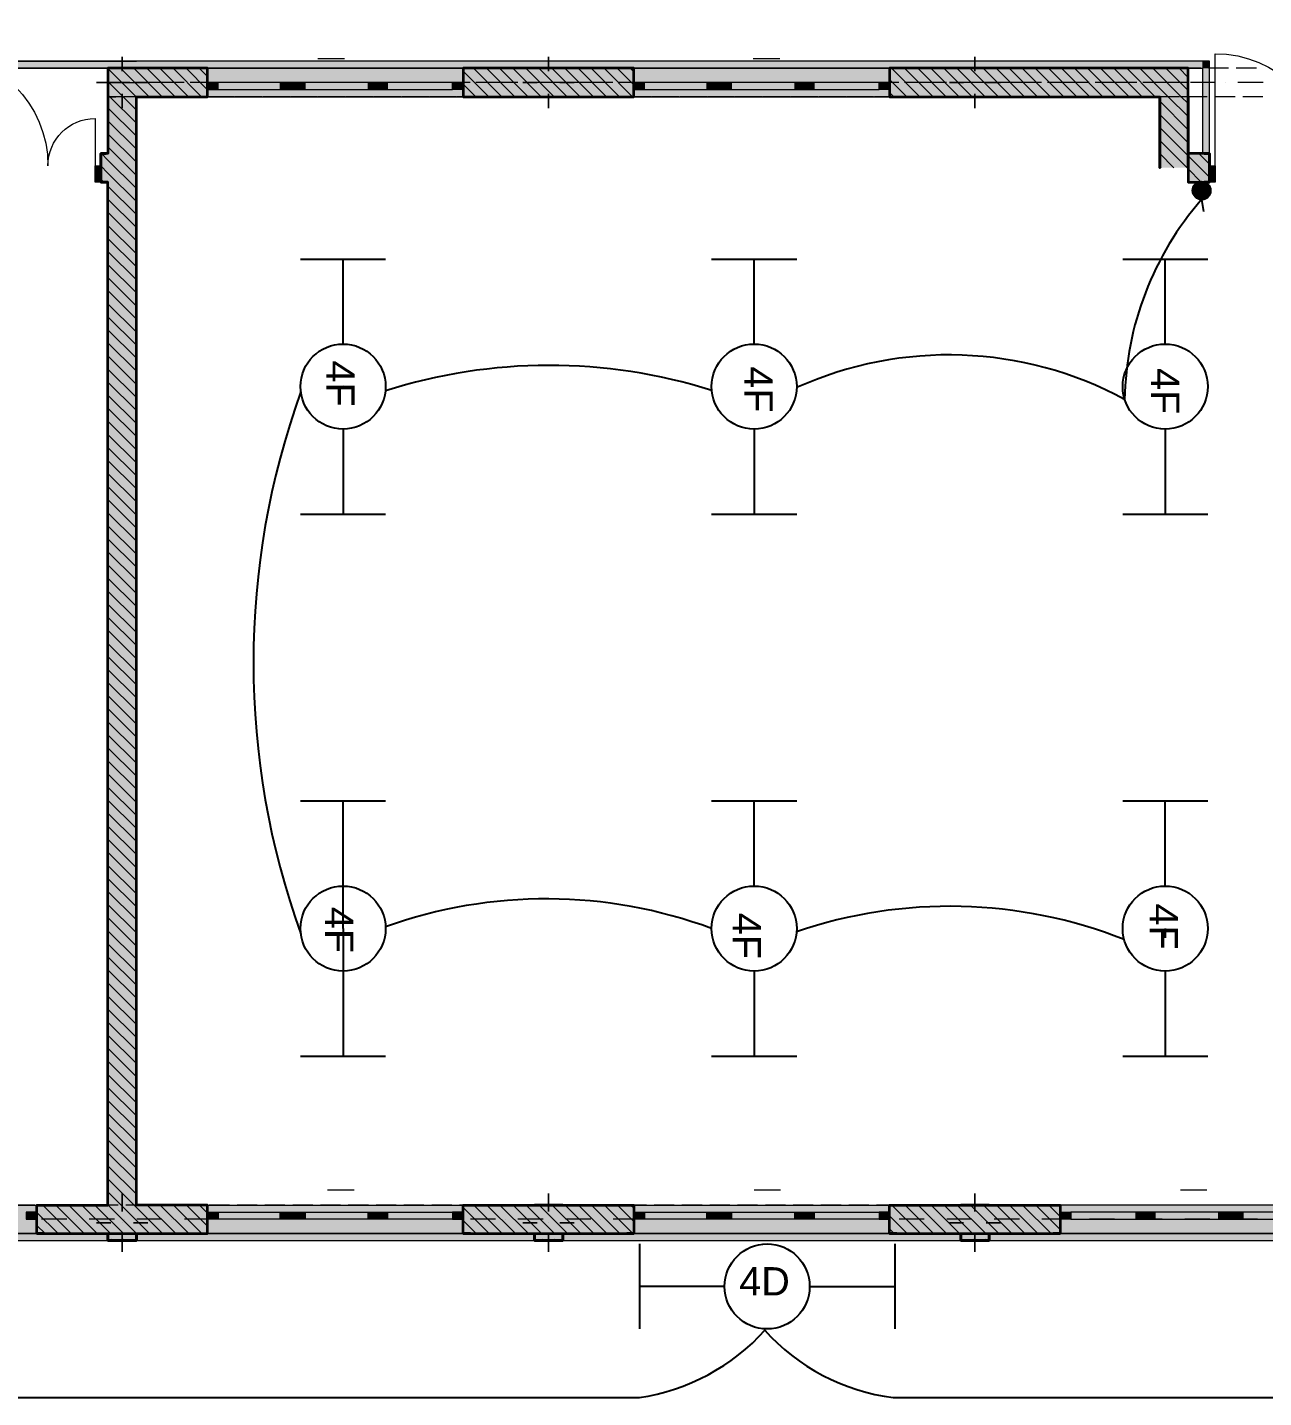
# Model space of a CAD drawing. Header units: inches. Extents: x 206002 to 410047, y 60394 to 83306.
# Drawn here: x 242930 to 251650, y 62708 to 72376 of the extents above; entities that cross this region are included whole.
import ezdxf

# ---------------------------------------------------------------- set-up
doc = ezdxf.new("R2010")
doc.units = ezdxf.units.IN
doc.header["$MEASUREMENT"] = 0
for name, color, linetype in [('LIGHTING', 1, 'Continuous'), ('PDF_Annotation - Text', 7, 'Continuous'), ('PDF_Structural - Bearing', 7, 'Continuous')]:
    doc.layers.add(name, color=color, linetype=linetype)
doc.styles.get("Standard").update_dxf_attribs({"font": 'arial.ttf'})

msp = doc.modelspace()

# ---------------------------------------------------------------- hatches: boundary and pattern name
at = {"layer": 'LIGHTING'}
h = msp.add_hatch(dxfattribs=at)
h.set_pattern_fill('ANSI31', color=1)
h.set_pattern_definition([(45, (0, 0), (-0.08838834765, 0.08838834765), [])])
h.paths.add_polyline_path([(251276.7, 71224.6, 0.319475), (251233.7, 71284.9), (251191.9, 71284.9, 0.319475), (251148.9, 71224.6, 1)])

# ---------------------------------------------------------------- linework, layer by layer
for p, q in [((251212.7, 71160.7), (251227, 71076.1)), ((244856.4, 70741.5), (245456.4, 70741.5)), ((245156.4, 70141.5), (245156.4, 70741.5)), ((247756.4, 70741.5), (248356.4, 70741.5)), ((248056.4, 70141.5), (248056.4, 70741.5)), ((250656.4, 70741.5), (251256.4, 70741.5)), ((250956.4, 70141.5), (250956.4, 70741.5)), ((245156.4, 69850), (245156.4, 69850)), ((245156.4, 69541.5), (245156.4, 68941.5)), ((248056.4, 69541.5), (248056.4, 68941.5)), ((250956.4, 69541.5), (250956.4, 68941.5)), ((244856.4, 68941.5), (245456.4, 68941.5)), ((247756.4, 68941.5), (248356.4, 68941.5)), ((250656.4, 68941.5), (251256.4, 68941.5)), ((244856.4, 66917.5), (245456.4, 66917.5)), ((245156.4, 66017.5), (245156.4, 66917.5)), ((247756.4, 66917.5), (248356.4, 66917.5)), ((248056.4, 66317.5), (248056.4, 66917.5)), ((250656.4, 66917.5), (251256.4, 66917.5)), ((250956.4, 66317.5), (250956.4, 66917.5)), ((245156.4, 66017.5), (245156.4, 65117.5)), ((250956.4, 66017.5), (250956.4, 65952)), ((248056.4, 65717.5), (248056.4, 65117.5)), ((250956.4, 65717.5), (250956.4, 65117.5)), ((244856.4, 65117.5), (245456.4, 65117.5)), ((247756.4, 65117.5), (248356.4, 65117.5)), ((250656.4, 65117.5), (251256.4, 65117.5)), ((247246.5, 63793.3), (247246.5, 63193.3)), ((249048, 63791.9), (249048, 63191.9)), ((247848, 63491.9), (247246.5, 63491.9)), ((248448, 63491.9), (249048, 63491.9)), ((240022.1, 62708.3), (247247.1, 62708.3)), ((249038.1, 62708.3), (256289.9, 62708.3))]:
    msp.add_line(p, q, dxfattribs=at)
for centre, radius in [((251212.8, 71224.6), 63.9), ((245156.4, 69841.5), 300), ((248056.4, 69841.5), 300), ((250956.4, 69841.5), 300), ((245156.4, 66017.5), 300), ((248056.4, 66017.5), 300), ((250956.4, 66017.5), 300), ((248148, 63491.9), 300)]:
    msp.add_circle(centre, radius, dxfattribs=at)
for centre, radius, start, end in [((252868.7, 69714.2), 2198.8, 138.86187, 179.03202), ((249429.9, 67455.4), 2609.5, 61.62042, 114.29524), ((246609.4, 66182.6), 3808.2, 72.45053, 107.64743), ((250160.2, 67893.2), 5636.1, 160.1642, 199.84076), ((246590.2, 62874.2), 3352.6, 69.64493, 109.77136), ((249436.9, 62843.4), 3331.1, 68.33458, 108.94518), ((247025.6, 64185.2), 1493.5, 278.41875, 317.97407), ((249222.6, 64165.5), 1468.8, 221.85734, 262.78524)]:
    msp.add_arc(centre, radius, start, end, dxfattribs=at)
at = {"layer": 'PDF_Annotation - Text', "lineweight": 9}
for points in [[(244979.5, 72155.3), (245166.6, 72155.3)], [(248050.4, 72155.3), (248237.5, 72155.3)], [(245047.8, 64174.6), (245234.9, 64174.6)], [(248055.7, 64174.6), (248242.8, 64174.6)], [(251063.7, 64174.6), (251250.8, 64174.6)]]:
    msp.add_lwpolyline(points, dxfattribs=at)
at = {"layer": 'PDF_Structural - Bearing', "lineweight": 18}
for points in [[(271070.4, 74292.9), (240590.2, 74292.9), (240590.2, 81254.4), (237582.3, 81254.4), (237582.3, 74292.9), (207102.1, 74292.9), (207102.1, 65369.4), (216627.1, 65369.4), (216627.1, 63865.4), (261745.9, 63865.4), (261745.9, 65369.4), (271070.4, 65369.4)], [(243497.8, 72087), (240690.5, 72087)]]:
    msp.add_lwpolyline(points, close=True, dxfattribs=at)
for points in [[(249714.2, 72087), (251218.2, 72087), (251218.2, 71485.5), (251268.3, 71485.5), (251268.3, 72137.2), (251218.2, 72137.2), (238986, 72137.2), (234674.6, 72137.2), (234474.1, 72137.2), (234474.1, 72087), (234580.6, 72087)], [(238986, 72137.2), (243698.4, 72137.2), (243497.8, 72137.2)], [(261745.9, 63951.2), (261745.9, 63865.4), (216627.1, 63865.4), (216627.1, 63815.3), (261796, 63815.3), (261796, 63865.4), (261796, 65319.2), (264753.8, 65319.2), (264803.9, 65319.2), (264803.9, 72087), (264753.8, 72087), (264753.8, 65369.4), (261796, 65369.4), (261745.9, 65369.4), (261745.9, 63865.4), (261668.3, 63865.4)], [(243558.1, 72087), (243497.8, 72087), (243497.8, 72014.2), (243497.8, 72087), (243554.2, 72087)], [(243750.3, 72087), (243608.8, 72087)], [(243754.2, 72087), (243612.8, 72087)], [(243698.4, 72087), (246505.8, 72087)], [(243946.4, 72087), (243805, 72087)], [(243950.3, 72087), (243808.9, 72087)], [(244142.5, 72087), (244001.1, 72087)], [(244146.5, 72087), (244005, 72087)], [(244338.7, 72087), (244197.2, 72087)], [(244342.6, 72087), (244201.1, 72087)], [(244534.8, 72087), (244393.3, 72087)], [(244538.8, 72087), (244397.2, 72087)], [(244731, 72087), (244589.4, 72087)], [(244734.9, 72087), (244593.4, 72087)], [(244927.1, 72087), (244785.6, 72087)], [(244931, 72087), (244789.6, 72087)], [(245123.2, 72087), (244981.8, 72087)], [(245127.1, 72087), (244985.7, 72087)], [(245319.3, 72087), (245177.9, 72087)], [(245323.3, 72087), (245181.8, 72087)], [(245515.5, 72087), (245374, 72087)], [(245519.4, 72087), (245377.9, 72087)], [(245711.6, 72087), (245570.1, 72087)], [(245715.5, 72087), (245574, 72087)], [(245907.7, 72087), (245766.2, 72087)], [(245911.6, 72087), (245770.1, 72087)], [(246103.8, 72087), (245962.3, 72087)], [(246107.7, 72087), (245966.2, 72087)], [(246299.9, 72087), (246158.5, 72087)], [(246303.9, 72087), (246162.4, 72087)], [(246496.1, 72087), (246354.6, 72087)], [(246500.1, 72087), (246358.6, 72087)], [(246692.3, 72087), (246550.8, 72087)], [(246696.2, 72087), (246554.7, 72087)], [(246706.3, 72087), (249513.7, 72087)], [(246888.4, 72087), (246746.9, 72087)], [(246892.3, 72087), (246750.8, 72087)], [(247084.5, 72087), (246943, 72087)], [(247088.4, 72087), (246946.9, 72087)], [(247280.6, 72087), (247139.1, 72087)], [(247284.5, 72087), (247143, 72087)], [(247476.7, 72087), (247335.3, 72087)], [(247480.6, 72087), (247339.2, 72087)], [(247672.8, 72087), (247531.4, 72087)], [(247676.8, 72087), (247535.3, 72087)], [(247869, 72087), (247727.5, 72087)], [(247872.9, 72087), (247731.4, 72087)], [(248065.1, 72087), (247923.6, 72087)], [(248069.1, 72087), (247927.5, 72087)], [(248261.3, 72087), (248119.7, 72087)], [(248265.2, 72087), (248123.7, 72087)], [(248457.4, 72087), (248315.9, 72087)], [(248461.3, 72087), (248319.8, 72087)], [(248653.5, 72087), (248512.1, 72087)], [(248657.4, 72087), (248516, 72087)], [(248849.6, 72087), (248708.2, 72087)], [(248853.5, 72087), (248712.1, 72087)], [(249045.8, 72087), (248904.3, 72087)], [(249049.7, 72087), (248908.2, 72087)], [(249241.9, 72087), (249100.4, 72087)], [(249245.8, 72087), (249104.3, 72087)], [(249438, 72087), (249296.5, 72087)], [(249441.9, 72087), (249300.4, 72087)], [(249634.1, 72087), (249492.6, 72087)], [(249638, 72087), (249496.5, 72087)], [(249830.2, 72087), (249688.7, 72087)], [(249834.2, 72087), (249692.7, 72087)], [(250026.4, 72087), (249884.9, 72087)], [(250030.3, 72087), (249888.9, 72087)], [(250222.6, 72087), (250081.1, 72087)], [(250226.5, 72087), (250085, 72087)], [(250418.7, 72087), (250277.2, 72087)], [(250422.6, 72087), (250281.1, 72087)], [(250614.8, 72087), (250473.3, 72087)], [(250618.7, 72087), (250477.2, 72087)], [(250810.9, 72087), (250669.4, 72087)], [(250814.8, 72087), (250673.3, 72087)], [(251007, 72087), (250865.5, 72087)], [(251010.9, 72087), (250869.5, 72087)], [(251117.9, 72087), (251061.7, 72087)], [(251207, 72087), (251065.6, 72087)], [(251403.2, 72087), (251261.7, 72087)], [(251599.4, 72087), (251457.8, 72087)], [(243603.5, 71886.5), (243497.8, 71886.5), (243497.8, 71959.5), (243497.8, 71886.5), (243554.2, 71886.5)], [(243750.3, 71886.5), (243608.8, 71886.5)], [(243799.6, 71886.5), (243658.2, 71886.5)], [(243946.4, 71886.5), (243805, 71886.5)], [(243995.8, 71886.5), (243854.3, 71886.5)], [(244142.5, 71886.5), (244001.1, 71886.5)], [(244191.9, 71886.5), (244050.4, 71886.5)], [(244338.7, 71886.5), (244197.2, 71886.5)], [(244388.1, 71886.5), (244246.5, 71886.5)], [(244534.8, 71886.5), (244393.3, 71886.5)], [(244584.2, 71886.5), (244442.7, 71886.5)], [(244731, 71886.5), (244589.4, 71886.5)], [(244780.3, 71886.5), (244638.9, 71886.5)], [(244927.1, 71886.5), (244785.6, 71886.5)], [(244976.4, 71886.5), (244835, 71886.5)], [(245123.2, 71886.5), (244981.8, 71886.5)], [(245172.6, 71886.5), (245031.1, 71886.5)], [(245319.3, 71886.5), (245177.9, 71886.5)], [(245368.7, 71886.5), (245227.2, 71886.5)], [(245515.5, 71886.5), (245374, 71886.5)], [(245564.8, 71886.5), (245423.3, 71886.5)], [(245711.6, 71886.5), (245570.1, 71886.5)], [(245760.9, 71886.5), (245619.4, 71886.5)], [(245907.7, 71886.5), (245766.2, 71886.5)], [(245957, 71886.5), (245815.6, 71886.5)], [(246103.8, 71886.5), (245962.3, 71886.5)], [(246153.2, 71886.5), (246011.7, 71886.5)], [(246299.9, 71886.5), (246158.5, 71886.5)], [(246349.4, 71886.5), (246207.9, 71886.5)], [(246496.1, 71886.5), (246354.6, 71886.5)], [(246545.5, 71886.5), (246404, 71886.5)], [(246692.3, 71886.5), (246550.8, 71886.5)], [(246741.6, 71886.5), (246600.1, 71886.5)], [(246888.4, 71886.5), (246746.9, 71886.5)], [(246937.7, 71886.5), (246796.2, 71886.5)], [(247084.5, 71886.5), (246943, 71886.5)], [(247133.8, 71886.5), (246992.4, 71886.5)], [(247280.6, 71886.5), (247139.1, 71886.5)], [(247329.9, 71886.5), (247188.5, 71886.5)], [(247476.7, 71886.5), (247335.3, 71886.5)], [(247526.1, 71886.5), (247384.6, 71886.5)], [(247672.8, 71886.5), (247531.4, 71886.5)], [(247722.2, 71886.5), (247580.7, 71886.5)], [(247869, 71886.5), (247727.5, 71886.5)], [(247918.4, 71886.5), (247776.8, 71886.5)], [(248065.1, 71886.5), (247923.6, 71886.5)], [(248114.5, 71886.5), (247973, 71886.5)], [(248261.3, 71886.5), (248119.7, 71886.5)], [(248310.6, 71886.5), (248169.1, 71886.5)], [(248457.4, 71886.5), (248315.9, 71886.5)], [(248506.7, 71886.5), (248365.3, 71886.5)], [(248653.5, 71886.5), (248512.1, 71886.5)], [(248702.9, 71886.5), (248561.4, 71886.5)], [(248849.6, 71886.5), (248708.2, 71886.5)], [(248899, 71886.5), (248757.5, 71886.5)], [(249045.8, 71886.5), (248904.3, 71886.5)], [(249095.1, 71886.5), (248953.6, 71886.5)], [(249241.9, 71886.5), (249100.4, 71886.5)], [(249291.2, 71886.5), (249149.7, 71886.5)], [(249438, 71886.5), (249296.5, 71886.5)], [(249487.3, 71886.5), (249345.8, 71886.5)], [(249634.1, 71886.5), (249492.6, 71886.5)], [(249683.5, 71886.5), (249542, 71886.5)], [(249830.2, 71886.5), (249688.7, 71886.5)], [(249879.7, 71886.5), (249738.2, 71886.5)], [(250026.4, 71886.5), (249884.9, 71886.5)], [(250075.8, 71886.5), (249934.3, 71886.5)], [(250222.6, 71886.5), (250081.1, 71886.5)], [(250271.9, 71886.5), (250130.4, 71886.5)], [(250418.7, 71886.5), (250277.2, 71886.5)], [(250468, 71886.5), (250326.5, 71886.5)], [(250614.8, 71886.5), (250473.3, 71886.5)], [(250664.1, 71886.5), (250522.6, 71886.5)], [(250810.9, 71886.5), (250669.4, 71886.5)], [(250860.2, 71886.5), (250718.8, 71886.5)], [(251007, 71886.5), (250865.5, 71886.5)], [(251056.3, 71886.5), (250914.9, 71886.5)], [(251117.9, 71886.5), (251061.7, 71886.5)], [(251252.5, 71886.5), (251111, 71886.5)], [(251448.7, 71886.5), (251307.1, 71886.5)], [(251644.8, 71886.5), (251503.3, 71886.5)], [(242981.5, 64065.9), (242840, 64065.9)], [(243177.6, 64065.9), (243036.1, 64065.9)], [(243373.7, 64065.9), (243232.3, 64065.9)], [(243569.9, 64065.9), (243428.4, 64065.9)], [(243766.1, 64065.9), (243624.6, 64065.9)], [(243962.2, 64065.9), (243820.7, 64065.9)], [(244158.3, 64065.9), (244016.8, 64065.9)], [(244354.4, 64065.9), (244212.9, 64065.9)], [(244550.5, 64065.9), (244409, 64065.9)], [(244746.6, 64065.9), (244605.2, 64065.9)], [(244942.8, 64065.9), (244801.3, 64065.9)], [(245138.9, 64065.9), (244997.4, 64065.9)], [(245335.1, 64065.9), (245193.5, 64065.9)], [(245531.2, 64065.9), (245389.7, 64065.9)], [(245727.3, 64065.9), (245585.8, 64065.9)], [(245923.4, 64065.9), (245782, 64065.9)], [(246119.6, 64065.9), (245978.1, 64065.9)], [(246315.7, 64065.9), (246174.2, 64065.9)], [(246511.8, 64065.9), (246370.3, 64065.9)], [(246707.9, 64065.9), (246566.4, 64065.9)], [(246904, 64065.9), (246762.5, 64065.9)], [(247100.2, 64065.9), (246958.7, 64065.9)], [(247296.3, 64065.9), (247154.9, 64065.9)], [(247492.5, 64065.9), (247351, 64065.9)], [(247688.6, 64065.9), (247547.1, 64065.9)], [(247884.7, 64065.9), (247743.2, 64065.9)], [(248080.8, 64065.9), (247939.3, 64065.9)], [(248276.9, 64065.9), (248135.5, 64065.9)], [(248473, 64065.9), (248331.6, 64065.9)], [(248669.2, 64065.9), (248527.7, 64065.9)], [(248865.4, 64065.9), (248723.8, 64065.9)], [(249061.5, 64065.9), (248920, 64065.9)], [(249257.6, 64065.9), (249116.1, 64065.9)], [(249453.7, 64065.9), (249312.3, 64065.9)], [(249649.8, 64065.9), (249508.4, 64065.9)], [(249846, 64065.9), (249704.5, 64065.9)], [(250042.1, 64065.9), (249900.6, 64065.9)], [(250238.2, 64065.9), (250096.7, 64065.9)], [(250434.3, 64065.9), (250292.8, 64065.9)], [(250630.5, 64065.9), (250489, 64065.9)], [(250826.6, 64065.9), (250685.2, 64065.9)], [(251022.8, 64065.9), (250881.3, 64065.9)], [(251218.9, 64065.9), (251077.4, 64065.9)], [(251415, 64065.9), (251273.5, 64065.9)], [(251611.1, 64065.9), (251469.6, 64065.9)], [(242981.5, 63865.4), (242840, 63865.4)], [(243177.6, 63865.4), (243036.1, 63865.4)], [(243373.7, 63865.4), (243232.3, 63865.4)], [(243569.9, 63865.4), (243428.4, 63865.4)], [(243766.1, 63865.4), (243624.6, 63865.4)], [(243962.2, 63865.4), (243820.7, 63865.4)], [(244158.3, 63865.4), (244016.8, 63865.4)], [(244354.4, 63865.4), (244212.9, 63865.4)], [(244550.5, 63865.4), (244409, 63865.4)], [(244746.6, 63865.4), (244605.2, 63865.4)], [(244942.8, 63865.4), (244801.3, 63865.4)], [(245138.9, 63865.4), (244997.4, 63865.4)], [(245335.1, 63865.4), (245193.5, 63865.4)], [(245531.2, 63865.4), (245389.7, 63865.4)], [(245727.3, 63865.4), (245585.8, 63865.4)], [(245923.4, 63865.4), (245782, 63865.4)], [(246119.6, 63865.4), (245978.1, 63865.4)], [(246315.7, 63865.4), (246174.2, 63865.4)], [(246511.8, 63865.4), (246370.3, 63865.4)], [(246707.9, 63865.4), (246566.4, 63865.4)], [(246904, 63865.4), (246762.5, 63865.4)], [(247100.2, 63865.4), (246958.7, 63865.4)], [(247296.3, 63865.4), (247154.9, 63865.4)], [(247492.5, 63865.4), (247351, 63865.4)], [(247688.6, 63865.4), (247547.1, 63865.4)], [(247884.7, 63865.4), (247743.2, 63865.4)], [(248080.8, 63865.4), (247939.3, 63865.4)], [(248276.9, 63865.4), (248135.5, 63865.4)], [(248473, 63865.4), (248331.6, 63865.4)], [(248669.2, 63865.4), (248527.7, 63865.4)], [(248865.4, 63865.4), (248723.8, 63865.4)], [(249061.5, 63865.4), (248920, 63865.4)], [(249257.6, 63865.4), (249116.1, 63865.4)], [(249453.7, 63865.4), (249312.3, 63865.4)], [(249649.8, 63865.4), (249508.4, 63865.4)], [(249846, 63865.4), (249704.5, 63865.4)], [(250042.1, 63865.4), (249900.6, 63865.4)], [(250238.2, 63865.4), (250096.7, 63865.4)], [(250434.3, 63865.4), (250292.8, 63865.4)], [(250630.5, 63865.4), (250489, 63865.4)], [(250826.6, 63865.4), (250685.2, 63865.4)], [(251022.8, 63865.4), (250881.3, 63865.4)], [(251218.9, 63865.4), (251077.4, 63865.4)], [(251415, 63865.4), (251273.5, 63865.4)], [(251611.1, 63865.4), (251469.6, 63865.4)]]:
    msp.add_lwpolyline(points, dxfattribs=at)
for points in [[(242284.7, 71400.2), (242284.7, 72190.3, -0.414213), (243074.7, 71400.2, -0.414195), (243407.6, 71733.1), (243407.6, 71400.2)], [(251308.4, 71400.2), (251308.4, 72190.3, -0.414213), (252098.5, 71400.2, -0.414195), (252431.4, 71733.1), (252431.4, 71400.2)]]:
    msp.add_lwpolyline(points, format="xyb", dxfattribs=at)
at = {"layer": 'PDF_Structural - Bearing', "lineweight": 0}
for points in [[(243598.1, 72167.3), (243598.1, 72067)], [(246606, 72167.3), (246606, 72067)], [(249614, 72167.3), (249614, 72067)], [(243417.6, 71986.8), (243517.9, 71986.8)], [(243778.6, 71986.8), (243678.3, 71986.8)], [(246425.6, 71986.8), (246525.8, 71986.8)], [(246786.5, 71986.8), (246686.2, 71986.8)], [(249433.5, 71986.8), (249533.7, 71986.8)], [(249794.4, 71986.8), (249694.2, 71986.8)], [(243598.1, 71806.3), (243598.1, 71906.6)], [(246606, 71806.3), (246606, 71906.6)], [(249614, 71806.3), (249614, 71906.6)], [(243598.1, 64146.8), (243598.1, 64021.5)], [(246606, 64146.8), (246606, 64021.5)], [(249614, 64146.8), (249614, 64021.5)], [(243417.6, 63941.3), (243517.9, 63941.3)], [(243778.6, 63941.3), (243678.3, 63941.3)], [(246425.6, 63941.3), (246525.8, 63941.3)], [(246786.5, 63941.3), (246686.2, 63941.3)], [(249433.5, 63941.3), (249533.7, 63941.3)], [(249794.4, 63941.3), (249694.2, 63941.3)], [(243598.1, 63735.8), (243598.1, 63861.1)], [(246606, 63735.8), (246606, 63861.1)], [(249614, 63735.8), (249614, 63861.1)]]:
    msp.add_lwpolyline(points, close=True, dxfattribs=at)
at = {"layer": 'PDF_Structural - Bearing', "lineweight": 35}
for points in [[(244199.7, 72087), (243598.1, 72087), (243497.8, 72087), (243497.8, 71886.5), (243497.8, 71485.5), (243447.7, 71485.5), (243447.7, 71400.2), (243447.7, 71485.5), (243484.8, 71485.5), (243447.7, 71485.5)], [(244149.6, 63865.4), (244199.7, 63865.4), (244199.7, 63965.7), (244199.7, 64015.8), (244199.7, 64065.9), (243698.4, 64065.9), (243698.4, 71886.5), (244199.7, 71886.5), (244199.7, 71936.6), (244199.7, 71986.8), (244199.7, 72087), (244149.6, 72087)], [(246054.6, 72087), (246004.4, 72087), (246004.4, 71986.8), (246004.4, 71936.6), (246004.4, 71886.5), (247207.6, 71886.5), (247207.6, 71936.6), (247207.6, 71986.8), (247207.6, 72087), (247157.5, 72087)], [(247207.6, 72087), (246004.4, 72087)], [(249062.5, 72087), (249012.4, 72087), (249012.4, 71986.8), (249012.4, 71936.6), (249012.4, 71886.5), (250917.4, 71886.5), (250917.4, 71385.2), (250917.4, 71886.5)], [(251117.9, 71886.5), (251117.9, 71385.2), (251117.9, 71886.5), (251117.9, 72087), (249012.4, 72087)], [(243484.8, 71284.9), (243447.7, 71284.9), (243447.7, 71400.2), (243447.7, 71485.5), (243484.8, 71485.5)], [(251268.3, 71485.5), (251117.9, 71485.5), (251117.9, 71284.9), (251268.3, 71284.9)], [(251231.2, 71284.9), (251268.3, 71284.9), (251231.2, 71284.9), (251268.3, 71284.9), (251268.3, 71400.2), (251268.3, 71485.5), (251268.3, 71400.2), (251268.3, 71284.9), (251268.3, 71400.2), (251268.3, 71485.5), (251231.2, 71485.5), (251268.3, 71485.5), (251231.2, 71485.5)], [(243046.7, 63865.4), (242996.5, 63865.4), (242996.5, 63965.7), (242996.5, 64015.8), (242996.5, 64065.9), (243497.8, 64065.9), (243497.8, 71284.9), (243447.7, 71284.9), (243447.7, 71400.2), (243447.7, 71284.9), (243484.8, 71284.9), (243447.7, 71284.9)], [(246054.6, 63865.4), (246004.4, 63865.4), (246004.4, 63965.7), (246004.4, 64015.8), (246004.4, 64065.9), (247207.6, 64065.9), (247207.6, 64015.8), (247207.6, 63965.7), (247207.6, 63865.4), (247157.5, 63865.4)], [(249062.5, 63865.4), (249012.4, 63865.4), (249012.4, 63965.7), (249012.4, 64015.8), (249012.4, 64065.9), (250215.5, 64065.9), (250215.5, 64015.8), (250215.5, 63965.7), (250215.5, 63865.4), (250165.4, 63865.4)], [(242996.5, 63865.4), (244199.7, 63865.4)], [(246004.4, 63865.4), (247207.6, 63865.4)], [(249012.4, 63865.4), (250215.5, 63865.4)]]:
    msp.add_lwpolyline(points, dxfattribs=at)
at = {"layer": 'PDF_Structural - Bearing', "lineweight": 9}
for points in [[(243497.8, 72085.1), (243598.1, 71984.9), (243696.5, 71886.5), (243698.4, 71884.6)], [(243588.1, 72087), (243598.1, 72077), (243788.6, 71886.5)], [(243680.3, 72087), (243880.9, 71886.5)], [(243772.5, 72087), (243973, 71886.5)], [(243864.6, 72087), (244065.1, 71886.5)], [(243956.8, 72087), (244157.3, 71886.5)], [(244049, 72087), (244199.7, 71936.2)], [(244141.1, 72087), (244199.7, 72028.5)], [(246004.4, 72067), (246185, 71886.5)], [(246076.6, 72087), (246277.2, 71886.5)], [(246168.8, 72087), (246369.3, 71886.5)], [(246260.9, 72087), (246461.5, 71886.5)], [(246353.1, 72087), (246553.6, 71886.5)], [(246445.3, 72087), (246645.8, 71886.5)], [(246537.5, 72087), (246738, 71886.5)], [(246629.6, 72087), (246830.1, 71886.5)], [(246721.7, 72087), (246922.3, 71886.5)], [(246814, 72087), (247014.5, 71886.5)], [(246906.1, 72087), (247106.7, 71886.5)], [(246998.3, 72087), (247198.8, 71886.5)], [(247090.4, 72087), (247207.6, 71969.8)], [(247182.7, 72087), (247207.6, 72062)], [(249025.9, 72087), (249226.4, 71886.5)], [(249118.1, 72087), (249318.7, 71886.5)], [(249210.3, 72087), (249410.8, 71886.5)], [(249302.4, 72087), (249503, 71886.5)], [(249394.6, 72087), (249595.1, 71886.5)], [(249486.8, 72087), (249687.3, 71886.5)], [(249579, 72087), (249779.5, 71886.5)], [(249671.1, 72087), (249871.6, 71886.5)], [(249763.2, 72087), (249963.8, 71886.5)], [(249855.5, 72087), (250056, 71886.5)], [(249947.6, 72087), (250148.2, 71886.5)], [(250039.8, 72087), (250240.3, 71886.5)], [(250131.9, 72087), (250332.4, 71886.5)], [(250224.2, 72087), (250424.7, 71886.5)], [(250316.3, 72087), (250516.8, 71886.5)], [(250408.4, 72087), (250609, 71886.5)], [(250500.6, 72087), (250701.1, 71886.5)], [(250592.7, 72087), (250793.3, 71886.5)], [(250685, 72087), (250885.5, 71886.5)], [(250777.1, 72087), (250977.6, 71886.5), (251117.9, 71746.2), (250977.6, 71886.5)], [(250869.3, 72087), (251069.8, 71886.5), (251117.9, 71838.4), (251069.8, 71886.5)], [(250961.4, 72087), (251117.9, 71930.5)], [(251053.6, 72087), (251117.9, 72022.7)], [(243497.8, 71993), (243598.1, 71892.7), (243604.3, 71886.5), (243698.4, 71792.5)], [(246004.4, 71974.9), (246092.8, 71886.5)], [(249012.4, 72008.4), (249134.3, 71886.5)], [(243497.8, 71900.8), (243512.2, 71886.5), (243698.4, 71700.2)], [(249012.4, 71916.3), (249042.1, 71886.5)], [(243497.8, 71808.6), (243698.4, 71608.1)], [(243497.8, 71716.5), (243698.4, 71515.9)], [(251117.9, 71469.7), (250917.4, 71670.2), (251117.9, 71469.7), (251268.3, 71319.3)], [(243497.8, 71624.3), (243698.4, 71423.8)], [(243452.3, 71485.5), (243497.8, 71439.9), (243698.4, 71239.4)], [(243497.8, 71532.1), (243698.4, 71331.6)], [(251194.3, 71485.5), (251268.3, 71411.5)], [(243447.7, 71397.9), (243497.8, 71347.8), (243698.4, 71147.3)], [(251117.9, 71377.6), (251210.6, 71284.9)], [(243447.7, 71305.8), (243468.6, 71284.9)], [(243497.8, 71255.7), (243698.4, 71055.1)], [(251117.9, 71285.4), (251118.4, 71284.9)], [(243497.8, 71163.5), (243698.4, 70963)], [(243497.8, 71071.3), (243698.4, 70870.7)], [(243497.8, 70979.1), (243698.4, 70778.6)], [(243497.8, 70887), (243698.4, 70686.5)], [(243497.8, 70794.8), (243698.4, 70594.3)], [(243497.8, 70702.6), (243698.4, 70502.1)], [(243497.8, 70610.5), (243698.4, 70409.9)], [(243497.8, 70518.3), (243698.4, 70317.8)], [(243497.8, 70426.2), (243698.4, 70225.6)], [(243497.8, 70333.9), (243698.4, 70133.4)], [(243497.8, 70241.8), (243698.4, 70041.3)], [(243497.8, 70149.6), (243698.4, 69949.1)], [(243497.8, 70057.5), (243698.4, 69857)], [(243497.8, 69965.3), (243698.4, 69764.7)], [(243497.8, 69873.1), (243698.4, 69672.6)], [(243497.8, 69781), (243698.4, 69580.4)], [(243497.8, 69688.8), (243698.4, 69488.3)], [(243497.8, 69596.6), (243698.4, 69396.1)], [(243497.8, 69504.4), (243698.4, 69303.9)], [(243497.8, 69412.3), (243698.4, 69211.8)], [(243497.8, 69320.2), (243698.4, 69119.6)], [(243497.8, 69228), (243698.4, 69027.5)], [(243497.8, 69135.8), (243698.4, 68935.2)], [(243497.8, 69043.6), (243698.4, 68843.1)], [(243497.8, 68951.5), (243698.4, 68751)], [(243497.8, 68859.3), (243698.4, 68658.8)], [(243497.8, 68767.1), (243698.4, 68566.6)], [(243497.8, 68675), (243698.4, 68474.4)], [(243497.8, 68582.8), (243698.4, 68382.3)], [(243497.8, 68490.7), (243698.4, 68290.2)], [(243497.8, 68398.4), (243698.4, 68197.9)], [(243497.8, 68306.3), (243698.4, 68105.8)], [(243497.8, 68214.1), (243698.4, 68013.6)], [(243497.8, 68122), (243698.4, 67921.5)], [(243497.8, 68029.8), (243698.4, 67829.2)], [(243497.8, 67937.6), (243698.4, 67737.1)], [(243497.8, 67845.5), (243698.4, 67645)], [(243497.8, 67753.3), (243698.4, 67552.8)], [(243497.8, 67661.1), (243698.4, 67460.6)], [(243497.8, 67569), (243698.4, 67368.4)], [(243497.8, 67476.8), (243698.4, 67276.3)], [(243497.8, 67384.7), (243698.4, 67184.1)], [(243497.8, 67292.4), (243698.4, 67091.9)], [(243497.8, 67200.3), (243698.4, 66999.8)], [(243497.8, 67108.1), (243698.4, 66907.6)], [(243497.8, 67016), (243698.4, 66815.5)], [(243497.8, 66923.9), (243698.4, 66723.3)], [(243497.8, 66831.6), (243698.4, 66631.1)], [(243497.8, 66739.5), (243698.4, 66538.9)], [(243497.8, 66647.3), (243698.4, 66446.8)], [(243497.8, 66555.2), (243698.4, 66354.7)], [(243497.8, 66462.9), (243698.4, 66262.4)], [(243497.8, 66370.8), (243698.4, 66170.3)], [(243497.8, 66278.7), (243698.4, 66078.1)], [(243497.8, 66186.5), (243698.4, 65986)], [(243497.8, 66094.3), (243698.4, 65893.7)], [(243497.8, 66002.1), (243698.4, 65801.6)], [(243497.8, 65910), (243698.4, 65709.5)], [(243497.8, 65817.8), (243698.4, 65617.3)], [(243497.8, 65725.6), (243698.4, 65525.1)], [(243497.8, 65633.5), (243698.4, 65432.9)], [(243497.8, 65541.3), (243698.4, 65340.8)], [(243497.8, 65449.2), (243698.4, 65248.6)], [(243497.8, 65356.9), (243698.4, 65156.4)], [(243497.8, 65264.8), (243698.4, 65064.3)], [(243497.8, 65172.6), (243698.4, 64972.1)], [(243497.8, 65080.5), (243698.4, 64880)], [(243497.8, 64988.4), (243698.4, 64787.8)], [(243497.8, 64896.1), (243698.4, 64695.6)], [(243497.8, 64804), (243698.4, 64603.4)], [(243497.8, 64711.8), (243698.4, 64511.3)], [(243497.8, 64619.7), (243698.4, 64419.2)], [(243497.8, 64527.4), (243698.4, 64326.9)], [(243497.8, 64435.3), (243698.4, 64234.8)], [(243497.8, 64343.2), (243698.4, 64142.6)], [(243497.8, 64251), (243682.9, 64065.9), (243883.5, 63865.4)], [(243497.8, 64158.8), (243590.8, 64065.9), (243791.3, 63865.4)], [(242996.5, 64015), (243146.1, 63865.4)], [(243037.7, 64065.9), (243238.3, 63865.4)], [(243129.9, 64065.9), (243330.4, 63865.4)], [(243222.1, 64065.9), (243422.7, 63865.4)], [(243314.3, 64065.9), (243514.8, 63865.4)], [(243406.4, 64065.9), (243606.9, 63865.4)], [(243497.8, 64066.6), (243498.6, 64065.9), (243699.1, 63865.4)], [(243775.1, 64065.9), (243975.6, 63865.4)], [(243867.2, 64065.9), (244067.8, 63865.4)], [(243959.5, 64065.9), (244160, 63865.4)], [(244051.6, 64065.9), (244199.7, 63917.8)], [(244143.8, 64065.9), (244199.7, 64010)], [(246004.4, 64048.6), (246187.6, 63865.4)], [(246079.2, 64065.9), (246279.8, 63865.4)], [(246171.4, 64065.9), (246371.9, 63865.4)], [(246263.5, 64065.9), (246464.1, 63865.4)], [(246355.8, 64065.9), (246556.3, 63865.4)], [(246447.9, 64065.9), (246648.4, 63865.4)], [(246540.1, 64065.9), (246740.6, 63865.4)], [(246632.2, 64065.9), (246832.7, 63865.4)], [(246724.4, 64065.9), (246925, 63865.4)], [(246816.6, 64065.9), (247017.1, 63865.4)], [(246908.7, 64065.9), (247109.3, 63865.4)], [(247000.9, 64065.9), (247201.4, 63865.4)], [(247093.1, 64065.9), (247207.6, 63951.3)], [(247185.3, 64065.9), (247207.6, 64043.6)], [(249028.6, 64065.9), (249229.1, 63865.4)], [(249120.8, 64065.9), (249321.3, 63865.4)], [(249212.9, 64065.9), (249413.4, 63865.4)], [(249305, 64065.9), (249505.6, 63865.4)], [(249397.3, 64065.9), (249597.8, 63865.4)], [(249489.4, 64065.9), (249690, 63865.4)], [(249581.6, 64065.9), (249782.1, 63865.4)], [(249673.7, 64065.9), (249874.2, 63865.4)], [(249766, 64065.9), (249966.5, 63865.4)], [(249858.1, 64065.9), (250058.6, 63865.4)], [(249950.2, 64065.9), (250150.8, 63865.4)], [(250042.4, 64065.9), (250215.5, 63892.8)], [(250134.6, 64065.9), (250215.5, 63984.9)], [(242996.5, 63922.8), (243054, 63865.4)], [(246004.4, 63956.3), (246095.5, 63865.4)], [(249012.4, 63989.9), (249136.9, 63865.4)], [(249012.4, 63897.8), (249044.8, 63865.4)]]:
    msp.add_lwpolyline(points, dxfattribs=at)
at = {"layer": 'PDF_Structural - Bearing', "lineweight": 13}
for points in [[(244199.7, 72087), (244149.6, 72087)], [(246004.4, 72087), (246054.6, 72087)], [(247207.6, 72087), (247157.5, 72087)], [(249012.4, 72087), (249062.5, 72087)], [(244713.5, 71986.8), (244274.9, 71986.8)], [(244274.9, 71936.6), (244713.5, 71936.6)], [(245334.7, 71986.8), (244889, 71986.8)], [(244889, 71936.6), (245334.7, 71936.6)], [(245929.2, 71986.8), (245471, 71986.8)], [(245471, 71936.6), (245929.2, 71936.6)], [(247721.5, 71986.8), (247282.8, 71986.8)], [(247282.8, 71936.6), (247721.5, 71936.6)], [(248342.6, 71986.8), (247896.9, 71986.8)], [(247896.9, 71936.6), (248342.6, 71936.6)], [(248937.2, 71986.8), (248479, 71986.8)], [(248479, 71936.6), (248937.2, 71936.6)], [(244274.9, 64015.8), (244713.5, 64015.8)], [(244889, 64015.8), (245334.7, 64015.8)], [(245471, 64015.8), (245929.2, 64015.8)], [(247282.8, 64015.8), (247721.5, 64015.8)], [(247896.9, 64015.8), (248342.6, 64015.8)], [(248479, 64015.8), (248937.2, 64015.8)], [(250748.9, 64015.8), (250290.7, 64015.8)], [(251331, 64015.8), (250885.3, 64015.8)], [(251945.1, 64015.8), (251506.4, 64015.8)], [(244713.5, 63965.7), (244274.9, 63965.7)], [(245334.7, 63965.7), (244889, 63965.7)], [(245929.2, 63965.7), (245471, 63965.7)], [(247721.5, 63965.7), (247282.8, 63965.7)], [(248342.6, 63965.7), (247896.9, 63965.7)], [(248937.2, 63965.7), (248479, 63965.7)], [(250290.7, 63965.7), (250748.9, 63965.7)], [(250885.3, 63965.7), (251331, 63965.7)], [(251506.4, 63965.7), (251945.1, 63965.7)], [(242996.5, 63865.4), (243046.7, 63865.4)], [(244199.7, 63865.4), (244149.6, 63865.4)], [(246004.4, 63865.4), (246054.6, 63865.4)], [(247207.6, 63865.4), (247157.5, 63865.4)], [(249012.4, 63865.4), (249062.5, 63865.4)], [(250215.5, 63865.4), (250165.4, 63865.4)]]:
    msp.add_lwpolyline(points, dxfattribs=at)
for points in [[(244199.7, 71886.5), (246004.4, 71886.5), (246004.4, 71936.6), (246004.4, 71986.8), (246004.4, 71936.6), (245929.2, 71936.6), (245929.2, 71986.8), (246004.4, 71986.8), (246004.4, 72087), (244199.7, 72087), (244199.7, 71986.8), (244199.7, 71936.6)], [(247207.6, 71886.5), (249012.4, 71886.5), (249012.4, 71936.6), (249012.4, 71986.8), (249012.4, 71936.6), (248937.2, 71936.6), (248937.2, 71986.8), (249012.4, 71986.8), (249012.4, 72087), (247207.6, 72087), (247207.6, 71986.8), (247207.6, 71936.6)], [(244199.7, 71936.6), (244274.9, 71936.6), (244274.9, 71986.8), (244199.7, 71986.8)], [(244801.3, 71936.6), (244889, 71936.6), (244889, 71986.8), (244801.3, 71986.8), (244713.5, 71986.8), (244713.5, 71936.6)], [(245402.9, 71936.6), (245471, 71936.6), (245471, 71986.8), (245402.9, 71986.8), (245334.7, 71986.8), (245334.7, 71936.6)], [(247207.6, 71936.6), (247282.8, 71936.6), (247282.8, 71986.8), (247207.6, 71986.8)], [(247809.2, 71936.6), (247896.9, 71936.6), (247896.9, 71986.8), (247809.2, 71986.8), (247721.5, 71986.8), (247721.5, 71936.6)], [(248410.8, 71936.6), (248479, 71936.6), (248479, 71986.8), (248410.8, 71986.8), (248342.6, 71986.8), (248342.6, 71936.6)], [(241191.8, 64065.9), (242996.5, 64065.9), (242996.5, 64015.8), (242996.5, 63965.7), (242996.5, 64015.8), (242921.3, 64015.8), (242921.3, 63965.7), (242996.5, 63965.7), (242996.5, 63865.4), (241191.8, 63865.4), (241191.8, 63965.7), (241191.8, 64015.8)], [(244199.7, 64065.9), (246004.4, 64065.9), (246004.4, 64015.8), (246004.4, 63965.7), (246004.4, 64015.8), (245929.2, 64015.8), (245929.2, 63965.7), (246004.4, 63965.7), (246004.4, 63865.4), (244199.7, 63865.4), (244199.7, 63965.7), (244199.7, 64015.8)], [(244199.7, 64015.8), (244274.9, 64015.8), (244274.9, 63965.7), (244199.7, 63965.7)], [(244801.3, 64015.8), (244889, 64015.8), (244889, 63965.7), (244801.3, 63965.7), (244713.5, 63965.7), (244713.5, 64015.8)], [(245402.9, 64015.8), (245471, 64015.8), (245471, 63965.7), (245402.9, 63965.7), (245334.7, 63965.7), (245334.7, 64015.8)], [(247207.6, 64065.9), (249012.4, 64065.9), (249012.4, 64015.8), (249012.4, 63965.7), (249012.4, 64015.8), (248937.2, 64015.8), (248937.2, 63965.7), (249012.4, 63965.7), (249012.4, 63865.4), (247207.6, 63865.4), (247207.6, 63965.7), (247207.6, 64015.8)], [(247207.6, 64015.8), (247282.8, 64015.8), (247282.8, 63965.7), (247207.6, 63965.7)], [(247809.2, 64015.8), (247896.9, 64015.8), (247896.9, 63965.7), (247809.2, 63965.7), (247721.5, 63965.7), (247721.5, 64015.8)], [(248410.8, 64015.8), (248479, 64015.8), (248479, 63965.7), (248410.8, 63965.7), (248342.6, 63965.7), (248342.6, 64015.8)], [(252020.3, 64065.9), (250215.5, 64065.9), (250215.5, 64015.8), (250215.5, 63965.7), (250215.5, 64015.8), (250290.7, 64015.8), (250290.7, 63965.7), (250215.5, 63965.7), (250215.5, 63865.4), (252020.3, 63865.4), (252020.3, 63965.7), (252020.3, 64015.8)], [(250817.1, 64015.8), (250748.9, 64015.8), (250748.9, 63965.7), (250817.1, 63965.7), (250885.3, 63965.7), (250885.3, 64015.8)], [(251418.7, 64015.8), (251331, 64015.8), (251331, 63965.7), (251418.7, 63965.7), (251506.4, 63965.7), (251506.4, 64015.8)]]:
    msp.add_lwpolyline(points, close=True, dxfattribs=at)
at = {"layer": 'PDF_Structural - Bearing', "lineweight": 20}
for points in [[(243652.7, 71986.8), (243497.8, 71986.8), (243700.1, 71986.8)], [(243918, 71986.8), (243741.1, 71986.8)], [(243770.9, 71986.8), (243770.9, 71986.8)], [(244036.2, 71986.8), (243859.3, 71986.8)], [(243988.7, 71986.8), (243988.7, 71986.8)], [(244253.9, 71986.8), (244077.2, 71986.8)], [(244106.9, 71986.8), (244106.9, 71986.8)], [(244372.2, 71986.8), (244195.3, 71986.8)], [(244324.7, 71986.8), (244324.7, 71986.8)], [(244590, 71986.8), (244413.2, 71986.8)], [(244442.8, 71986.8), (244442.8, 71986.8)], [(244708.1, 71986.8), (244531.3, 71986.8)], [(244660.7, 71986.8), (244660.7, 71986.8)], [(244926, 71986.8), (244749.1, 71986.8)], [(244778.9, 71986.8), (244778.9, 71986.8)], [(245044.2, 71986.8), (244867.4, 71986.8)], [(244996.8, 71986.8), (244996.8, 71986.8)], [(245262.1, 71986.8), (245085.2, 71986.8)], [(245114.9, 71986.8), (245114.9, 71986.8)], [(245380.2, 71986.8), (245203.3, 71986.8)], [(245332.8, 71986.8), (245332.8, 71986.8)], [(245598.1, 71986.8), (245421.2, 71986.8)], [(245451, 71986.8), (245451, 71986.8)], [(245716.2, 71986.8), (245539.4, 71986.8)], [(245668.9, 71986.8), (245668.9, 71986.8)], [(245934.1, 71986.8), (245757.2, 71986.8)], [(245787, 71986.8), (245787, 71986.8)], [(246052.3, 71986.8), (245875.4, 71986.8)], [(246004.8, 71986.8), (246004.8, 71986.8)], [(246270.1, 71986.8), (246093.3, 71986.8)], [(246123, 71986.8), (246123, 71986.8)], [(246388.3, 71986.8), (246211.4, 71986.8)], [(246340.8, 71986.8), (246340.8, 71986.8)], [(246606.1, 71986.8), (246429.3, 71986.8)], [(246459, 71986.8), (246459, 71986.8)], [(246724.3, 71986.8), (246547.5, 71986.8)], [(246676.9, 71986.8), (246676.9, 71986.8)], [(246942.2, 71986.8), (246765.4, 71986.8)], [(246795, 71986.8), (246795, 71986.8)], [(247060.3, 71986.8), (246883.5, 71986.8)], [(247012.9, 71986.8), (247012.9, 71986.8)], [(247278.2, 71986.8), (247101.3, 71986.8)], [(247131.1, 71986.8), (247131.1, 71986.8)], [(247396.3, 71986.8), (247219.5, 71986.8)], [(247348.9, 71986.8), (247348.9, 71986.8)], [(247614.2, 71986.8), (247437.3, 71986.8)], [(247467.1, 71986.8), (247467.1, 71986.8)], [(247732.4, 71986.8), (247555.5, 71986.8)], [(247685, 71986.8), (247685, 71986.8)], [(247950.3, 71986.8), (247773.4, 71986.8)], [(247803.1, 71986.8), (247803.1, 71986.8)], [(248068.4, 71986.8), (247891.5, 71986.8)], [(248021, 71986.8), (248021, 71986.8)], [(248286.3, 71986.8), (248109.4, 71986.8)], [(248139.2, 71986.8), (248139.2, 71986.8)], [(248404.5, 71986.8), (248227.6, 71986.8)], [(248357, 71986.8), (248357, 71986.8)], [(248622.2, 71986.8), (248445.5, 71986.8)], [(248475.2, 71986.8), (248475.2, 71986.8)], [(248740.5, 71986.8), (248563.6, 71986.8)], [(248693, 71986.8), (248693, 71986.8)], [(248958.3, 71986.8), (248781.5, 71986.8)], [(248811.2, 71986.8), (248811.2, 71986.8)], [(249076.4, 71986.8), (248899.6, 71986.8)], [(249029, 71986.8), (249029, 71986.8)], [(249294.3, 71986.8), (249117.4, 71986.8)], [(249147.2, 71986.8), (249147.2, 71986.8)], [(249412.5, 71986.8), (249235.7, 71986.8)], [(249365.1, 71986.8), (249365.1, 71986.8)], [(249630.4, 71986.8), (249453.5, 71986.8)], [(249483.2, 71986.8), (249483.2, 71986.8)], [(249748.5, 71986.8), (249571.6, 71986.8)], [(249701.1, 71986.8), (249701.1, 71986.8)], [(249966.4, 71986.8), (249789.5, 71986.8)], [(249819.3, 71986.8), (249819.3, 71986.8)], [(250084.6, 71986.8), (249907.7, 71986.8)], [(250037.2, 71986.8), (250037.2, 71986.8)], [(250302.4, 71986.8), (250125.6, 71986.8)], [(250155.3, 71986.8), (250155.3, 71986.8)], [(250420.6, 71986.8), (250243.7, 71986.8)], [(250373.2, 71986.8), (250373.2, 71986.8)], [(250638.4, 71986.8), (250461.6, 71986.8)], [(250491.3, 71986.8), (250491.3, 71986.8)], [(250756.6, 71986.8), (250579.7, 71986.8)], [(250709.1, 71986.8), (250709.1, 71986.8)], [(250974.4, 71986.8), (250797.6, 71986.8)], [(250827.3, 71986.8), (250827.3, 71986.8)], [(251117.9, 71986.8), (250915.8, 71986.8)], [(251045.2, 71986.8), (251045.2, 71986.8)], [(251310.5, 71986.8), (251133.7, 71986.8)], [(251381.2, 71986.8), (251381.2, 71986.8)], [(251646.5, 71986.8), (251469.6, 71986.8)], [(242941.7, 63965.7), (242941.7, 63965.7)], [(243207, 63965.7), (243030.1, 63965.7)], [(243277.8, 63965.7), (243277.8, 63965.7)], [(243543, 63965.7), (243366.2, 63965.7)], [(243613.8, 63965.7), (243613.8, 63965.7)], [(243879.1, 63965.7), (243702.2, 63965.7)], [(243949.7, 63965.7), (243949.7, 63965.7)], [(244215, 63965.7), (244038.2, 63965.7)], [(244285.8, 63965.7), (244285.8, 63965.7)], [(244551.1, 63965.7), (244374.3, 63965.7)], [(244621.8, 63965.7), (244621.8, 63965.7)], [(244887.1, 63965.7), (244710.2, 63965.7)], [(244957.9, 63965.7), (244957.9, 63965.7)], [(245223.1, 63965.7), (245046.3, 63965.7)], [(245293.9, 63965.7), (245293.9, 63965.7)], [(245559.2, 63965.7), (245382.3, 63965.7)], [(245629.9, 63965.7), (245629.9, 63965.7)], [(245895.2, 63965.7), (245718.3, 63965.7)], [(245965.9, 63965.7), (245965.9, 63965.7)], [(246231.2, 63965.7), (246054.4, 63965.7)], [(246301.9, 63965.7), (246301.9, 63965.7)], [(246567.2, 63965.7), (246390.4, 63965.7)], [(246638, 63965.7), (246638, 63965.7)], [(246903.2, 63965.7), (246726.3, 63965.7)], [(246974, 63965.7), (246974, 63965.7)], [(247239.3, 63965.7), (247062.4, 63965.7)], [(247310, 63965.7), (247310, 63965.7)], [(247575.3, 63965.7), (247398.4, 63965.7)], [(247646.1, 63965.7), (247646.1, 63965.7)], [(247911.4, 63965.7), (247734.5, 63965.7)], [(247982.1, 63965.7), (247982.1, 63965.7)], [(248247.4, 63965.7), (248070.5, 63965.7)], [(248318, 63965.7), (248318, 63965.7)], [(248583.3, 63965.7), (248406.5, 63965.7)], [(248654.1, 63965.7), (248654.1, 63965.7)], [(248919.4, 63965.7), (248742.6, 63965.7)], [(248990.1, 63965.7), (248990.1, 63965.7)], [(249255.4, 63965.7), (249078.5, 63965.7)], [(249326.2, 63965.7), (249326.2, 63965.7)], [(249591.4, 63965.7), (249414.6, 63965.7)], [(249662.2, 63965.7), (249662.2, 63965.7)], [(249927.5, 63965.7), (249750.6, 63965.7)], [(249998.2, 63965.7), (249998.2, 63965.7)], [(250263.5, 63965.7), (250086.6, 63965.7)], [(250334.2, 63965.7), (250334.2, 63965.7)], [(250599.5, 63965.7), (250422.7, 63965.7)], [(250670.2, 63965.7), (250670.2, 63965.7)], [(250935.5, 63965.7), (250758.7, 63965.7)], [(251006.3, 63965.7), (251006.3, 63965.7)], [(251271.5, 63965.7), (251094.7, 63965.7)], [(251342.3, 63965.7), (251342.3, 63965.7)], [(251607.6, 63965.7), (251430.7, 63965.7)]]:
    msp.add_lwpolyline(points, dxfattribs=at)
at = {"layer": 'PDF_Structural - Bearing', "lineweight": 0}
for points in [[(243598.1, 71986.8), (243598.1, 71986.8)], [(243598.1, 71986.8), (243598.1, 71986.8)], [(246606, 71986.8), (246606, 71986.8)], [(246606, 71986.8), (246606, 71986.8)], [(249614, 71986.8), (249614, 71986.8)], [(249614, 71986.8), (249614, 71986.8)], [(243598.1, 63941.3), (243598.1, 63941.3)], [(243598.1, 63941.3), (243598.1, 63941.3)], [(246606, 63941.3), (246606, 63941.3)], [(246606, 63941.3), (246606, 63941.3)], [(249614, 63941.3), (249614, 63941.3)], [(249614, 63941.3), (249614, 63941.3)]]:
    msp.add_lwpolyline(points, dxfattribs=at)
at = {"layer": 'PDF_Structural - Bearing', "lineweight": 9}
for points in [[(251117.9, 71654.1), (250917.4, 71854.6)], [(251117.9, 71561.9), (250917.4, 71762.4)], [(251110.3, 71385.2), (250917.4, 71578.1)], [(251018.1, 71385.2), (250917.4, 71486)], [(250926, 71385.2), (250917.4, 71393.7)]]:
    msp.add_lwpolyline(points, close=True, dxfattribs=at)
at = {"layer": 'PDF_Structural - Bearing', "lineweight": 20}
for points in [[(243447.7, 71284.9), (243407.6, 71284.9), (243407.6, 71400.2), (243447.7, 71400.2)], [(251268.3, 71400.2), (251308.4, 71400.2), (251308.4, 71284.9), (251268.3, 71284.9)]]:
    msp.add_lwpolyline(points, close=True, dxfattribs=at)
at = {"layer": 'PDF_Structural - Bearing', "lineweight": 35}
for points in [[(246505.8, 64065.9), (246505.8, 64066.6), (246706.3, 64066.6), (246706.3, 64065.9), (246706.3, 64066.6), (246505.8, 64066.6)], [(249513.7, 64065.9), (249513.7, 64066.6), (249714.2, 64066.6), (249714.2, 64065.9), (249714.2, 64066.6), (249513.7, 64066.6)], [(243698.4, 63865.4), (243698.4, 63816), (243497.8, 63816), (243497.8, 63865.4), (243497.8, 63816), (243698.4, 63816)], [(246706.3, 63865.4), (246706.3, 63816), (246505.8, 63816), (246505.8, 63865.4), (246505.8, 63816), (246706.3, 63816)], [(249714.2, 63865.4), (249714.2, 63816), (249513.7, 63816), (249513.7, 63865.4), (249513.7, 63816), (249714.2, 63816)]]:
    msp.add_lwpolyline(points, close=True, dxfattribs=at)
at = {"layer": 'PDF_Structural - Bearing', "lineweight": 15}
for points in [[(243523.9, 63831.3), (243523.9, 63831.3)], [(243523.9, 63831.3), (243523.9, 63831.3)], [(243567.3, 63856.4), (243567.3, 63856.4)], [(243567.3, 63856.4), (243567.3, 63856.4)], [(243610.7, 63831.3), (243610.7, 63831.3)], [(243610.7, 63831.3), (243610.7, 63831.3)], [(243654.2, 63856.4), (243654.2, 63856.4)], [(243654.2, 63856.4), (243654.2, 63856.4)], [(243697.6, 63831.3), (243697.6, 63831.3)], [(243697.6, 63831.3), (243697.6, 63831.3)], [(246519.6, 63856.4), (246519.6, 63856.4)], [(246519.6, 63856.4), (246519.6, 63856.4)], [(246563, 63831.3), (246563, 63831.3)], [(246563, 63831.3), (246563, 63831.3)], [(246606.4, 63856.4), (246606.4, 63856.4)], [(246606.4, 63856.4), (246606.4, 63856.4)], [(246649.8, 63831.3), (246649.8, 63831.3)], [(246649.8, 63831.3), (246649.8, 63831.3)], [(246693.3, 63856.4), (246693.3, 63856.4)], [(246693.3, 63856.4), (246693.3, 63856.4)], [(249515.3, 63831.3), (249515.3, 63831.3)], [(249515.3, 63831.3), (249515.3, 63831.3)], [(249558.7, 63856.4), (249558.7, 63856.4)], [(249558.7, 63856.4), (249558.7, 63856.4)], [(249602.1, 63831.3), (249602.1, 63831.3)], [(249602.1, 63831.3), (249602.1, 63831.3)], [(249645.5, 63856.4), (249645.5, 63856.4)], [(249645.5, 63856.4), (249645.5, 63856.4)], [(249688.9, 63831.3), (249688.9, 63831.3)], [(249688.9, 63831.3), (249688.9, 63831.3)]]:
    msp.add_lwpolyline(points, dxfattribs=at)
at = {"layer": 'PDF_Structural - Bearing', "color": 7, "lineweight": 0, "true_color": 0xffffff, "transparency": 33554559}
for points in [[(251218.2, 72137.2), (251218.2, 72087), (238986, 72137.2), (238986, 72087)], [(238986, 72087), (238986, 72137.2), (243698.4, 72087), (243698.4, 72137.2)], [(243497.8, 72087), (243497.8, 72137.2), (243698.4, 72087), (243698.4, 72137.2)], [(251218.2, 72087), (251218.2, 72137.2), (251268.3, 72137.2)], [(251268.3, 72087), (251218.2, 72087), (251268.3, 72137.2)], [(243598.1, 72087), (243598.1, 71886.5), (243497.8, 72087), (243497.8, 71886.5)], [(243598.1, 72087), (244199.7, 72087), (243598.1, 71886.5), (244199.7, 71886.5)], [(244199.7, 72087), (246004.4, 72087), (244199.7, 71886.5), (246004.4, 71886.5)], [(246004.4, 72087), (247207.6, 72087), (246004.4, 71886.5), (247207.6, 71886.5)], [(247207.6, 72087), (249012.4, 72087), (247207.6, 71886.5), (249012.4, 71886.5)], [(251117.9, 72087), (251117.9, 71886.5), (249012.4, 72087), (249012.4, 71886.5)], [(251218.2, 72087), (251268.3, 72087), (251218.2, 71485.5), (251268.3, 71485.5)], [(244199.7, 71936.6), (244274.9, 71936.6), (244199.7, 71986.8), (244274.9, 71986.8)], [(244713.5, 71986.8), (244274.9, 71986.8), (244713.5, 71936.6), (244274.9, 71936.6)], [(244801.3, 71986.8), (244713.5, 71986.8), (244801.3, 71936.6), (244713.5, 71936.6)], [(244801.3, 71936.6), (244889, 71936.6), (244801.3, 71986.8), (244889, 71986.8)], [(245334.7, 71986.8), (244889, 71986.8), (245334.7, 71936.6), (244889, 71936.6)], [(245402.9, 71986.8), (245334.7, 71986.8), (245402.9, 71936.6), (245334.7, 71936.6)], [(245402.9, 71936.6), (245471, 71936.6), (245402.9, 71986.8), (245471, 71986.8)], [(245929.2, 71986.8), (245471, 71986.8), (245929.2, 71936.6), (245471, 71936.6)], [(246004.4, 71986.8), (245929.2, 71986.8), (246004.4, 71936.6), (245929.2, 71936.6)], [(247207.6, 71936.6), (247282.8, 71936.6), (247207.6, 71986.8), (247282.8, 71986.8)], [(247721.5, 71986.8), (247282.8, 71986.8), (247721.5, 71936.6), (247282.8, 71936.6)], [(247809.2, 71986.8), (247721.5, 71986.8), (247809.2, 71936.6), (247721.5, 71936.6)], [(247809.2, 71936.6), (247896.9, 71936.6), (247809.2, 71986.8), (247896.9, 71986.8)], [(248342.6, 71986.8), (247896.9, 71986.8), (248342.6, 71936.6), (247896.9, 71936.6)], [(248410.8, 71986.8), (248342.6, 71986.8), (248410.8, 71936.6), (248342.6, 71936.6)], [(248410.8, 71936.6), (248479, 71936.6), (248410.8, 71986.8), (248479, 71986.8)], [(248937.2, 71986.8), (248479, 71986.8), (248937.2, 71936.6), (248479, 71936.6)], [(249012.4, 71986.8), (248937.2, 71986.8), (249012.4, 71936.6), (248937.2, 71936.6)], [(243497.8, 71886.5), (243698.4, 71886.5), (243497.8, 64065.9), (243698.4, 64065.9)], [(250917.4, 71886.5), (251117.9, 71886.5), (250917.4, 71385.2), (251117.9, 71385.2)], [(251117.9, 71385.2), (250917.4, 71385.2), (251117.9, 71886.5), (250917.4, 71886.5)], [(243447.7, 71485.5), (243497.8, 71485.5), (243447.7, 71284.9), (243497.8, 71284.9)], [(251117.9, 71485.5), (251268.3, 71485.5), (251117.9, 71284.9), (251268.3, 71284.9)], [(243447.7, 71284.9), (243447.7, 71400.2), (243407.6, 71284.9), (243407.6, 71400.2)], [(251268.3, 71400.2), (251268.3, 71284.9), (251308.4, 71400.2), (251308.4, 71284.9)], [(241191.8, 63865.4), (241191.8, 64065.9), (242996.5, 63865.4), (242996.5, 64065.9)], [(242996.5, 63965.7), (242996.5, 64015.8), (242921.3, 63965.7), (242921.3, 64015.8)], [(242996.5, 64065.9), (244199.7, 64065.9), (242996.5, 63865.4), (244199.7, 63865.4)], [(244199.7, 63865.4), (244199.7, 64065.9), (246004.4, 63865.4), (246004.4, 64065.9)], [(244199.7, 64015.8), (244199.7, 63965.7), (244274.9, 64015.8), (244274.9, 63965.7)], [(244713.5, 63965.7), (244713.5, 64015.8), (244274.9, 63965.7), (244274.9, 64015.8)], [(244801.3, 63965.7), (244801.3, 64015.8), (244713.5, 63965.7), (244713.5, 64015.8)], [(244801.3, 64015.8), (244801.3, 63965.7), (244889, 64015.8), (244889, 63965.7)], [(245334.7, 63965.7), (245334.7, 64015.8), (244889, 63965.7), (244889, 64015.8)], [(245402.9, 63965.7), (245402.9, 64015.8), (245334.7, 63965.7), (245334.7, 64015.8)], [(245402.9, 64015.8), (245402.9, 63965.7), (245471, 64015.8), (245471, 63965.7)], [(245929.2, 63965.7), (245929.2, 64015.8), (245471, 63965.7), (245471, 64015.8)], [(246004.4, 63965.7), (246004.4, 64015.8), (245929.2, 63965.7), (245929.2, 64015.8)], [(246004.4, 64065.9), (247207.6, 64065.9), (246004.4, 63865.4), (247207.6, 63865.4)], [(246505.8, 64066.6), (246706.3, 64066.6), (246505.8, 64065.9), (246706.3, 64065.9)], [(246505.8, 64066.6), (246706.3, 64066.6), (246505.8, 64065.9), (246706.3, 64065.9)], [(247207.6, 63865.4), (247207.6, 64065.9), (249012.4, 63865.4), (249012.4, 64065.9)], [(247207.6, 64015.8), (247207.6, 63965.7), (247282.8, 64015.8), (247282.8, 63965.7)], [(247721.5, 63965.7), (247721.5, 64015.8), (247282.8, 63965.7), (247282.8, 64015.8)], [(247809.2, 63965.7), (247809.2, 64015.8), (247721.5, 63965.7), (247721.5, 64015.8)], [(247809.2, 64015.8), (247809.2, 63965.7), (247896.9, 64015.8), (247896.9, 63965.7)], [(248342.6, 63965.7), (248342.6, 64015.8), (247896.9, 63965.7), (247896.9, 64015.8)], [(248410.8, 63965.7), (248410.8, 64015.8), (248342.6, 63965.7), (248342.6, 64015.8)], [(248410.8, 64015.8), (248410.8, 63965.7), (248479, 64015.8), (248479, 63965.7)], [(248937.2, 63965.7), (248937.2, 64015.8), (248479, 63965.7), (248479, 64015.8)], [(249012.4, 63965.7), (249012.4, 64015.8), (248937.2, 63965.7), (248937.2, 64015.8)], [(249012.4, 64065.9), (250215.5, 64065.9), (249012.4, 63865.4), (250215.5, 63865.4)], [(249513.7, 64066.6), (249714.2, 64066.6), (249513.7, 64065.9), (249714.2, 64065.9)], [(249513.7, 64066.6), (249714.2, 64066.6), (249513.7, 64065.9), (249714.2, 64065.9)], [(252020.3, 63865.4), (250215.5, 63865.4), (252020.3, 64065.9), (250215.5, 64065.9)], [(250215.5, 63965.7), (250290.7, 63965.7), (250215.5, 64015.8), (250290.7, 64015.8)], [(250290.7, 63965.7), (250748.9, 63965.7), (250290.7, 64015.8), (250748.9, 64015.8)], [(250817.1, 64015.8), (250748.9, 64015.8), (250817.1, 63965.7), (250748.9, 63965.7)], [(250817.1, 63965.7), (250885.3, 63965.7), (250817.1, 64015.8), (250885.3, 64015.8)], [(250885.3, 63965.7), (251331, 63965.7), (250885.3, 64015.8), (251331, 64015.8)], [(251418.7, 64015.8), (251331, 64015.8), (251418.7, 63965.7), (251331, 63965.7)], [(251418.7, 63965.7), (251506.4, 63965.7), (251418.7, 64015.8), (251506.4, 64015.8)], [(251506.4, 63965.7), (251945.1, 63965.7), (251506.4, 64015.8), (251945.1, 64015.8)], [(261745.9, 63865.4), (261745.9, 63815.3), (216627.1, 63865.4), (216627.1, 63815.3)], [(243497.8, 63865.4), (243698.4, 63865.4), (243497.8, 63816), (243698.4, 63816)], [(243497.8, 63865.4), (243698.4, 63865.4), (243497.8, 63816), (243698.4, 63816)], [(246505.8, 63865.4), (246706.3, 63865.4), (246505.8, 63816), (246706.3, 63816)], [(246505.8, 63865.4), (246706.3, 63865.4), (246505.8, 63816), (246706.3, 63816)], [(249513.7, 63865.4), (249714.2, 63865.4), (249513.7, 63816), (249714.2, 63816)], [(249513.7, 63865.4), (249714.2, 63865.4), (249513.7, 63816), (249714.2, 63816)]]:
    msp.add_solid(points, dxfattribs=at)
at = {"layer": 'PDF_Structural - Bearing', "lineweight": 0, "transparency": 33554559}
for points in [[(243497.8, 72087), (243698.4, 72087), (243497.8, 71886.5), (243698.4, 71886.5)], [(246505.8, 72087), (246706.3, 72087), (246505.8, 71886.5), (246706.3, 71886.5)], [(249513.7, 72087), (249714.2, 72087), (249513.7, 71886.5), (249714.2, 71886.5)], [(243497.8, 64065.9), (243698.4, 64065.9), (243497.8, 63865.4), (243698.4, 63865.4)], [(246505.8, 64065.9), (246706.3, 64065.9), (246505.8, 63865.4), (246706.3, 63865.4)], [(249513.7, 64065.9), (249714.2, 64065.9), (249513.7, 63865.4), (249714.2, 63865.4)]]:
    msp.add_solid(points, dxfattribs=at)

# ---------------------------------------------------------------- texts
at = {"layer": 'LIGHTING', "char_height": 200, "attachment_point": 1, "rotation": 270}
for insert in [(245237.5, 70025.4), (248187, 69984.7), (251056.5, 69972.7), (245230, 66170.3), (251045.5, 66194.2), (248104.5, 66128.6)]:
    msp.add_mtext_dynamic_manual_height_columns('4F', width=175.49, gutter_width=1, heights=[0], dxfattribs=dict(at, insert=insert))
at = {"layer": 'LIGHTING', "insert": (247951.1, 63628.2), "char_height": 200, "attachment_point": 1}
msp.add_mtext_dynamic_manual_height_columns('4D', width=175.49, gutter_width=1, heights=[0], dxfattribs=at)

doc.saveas('drawing.dxf')
